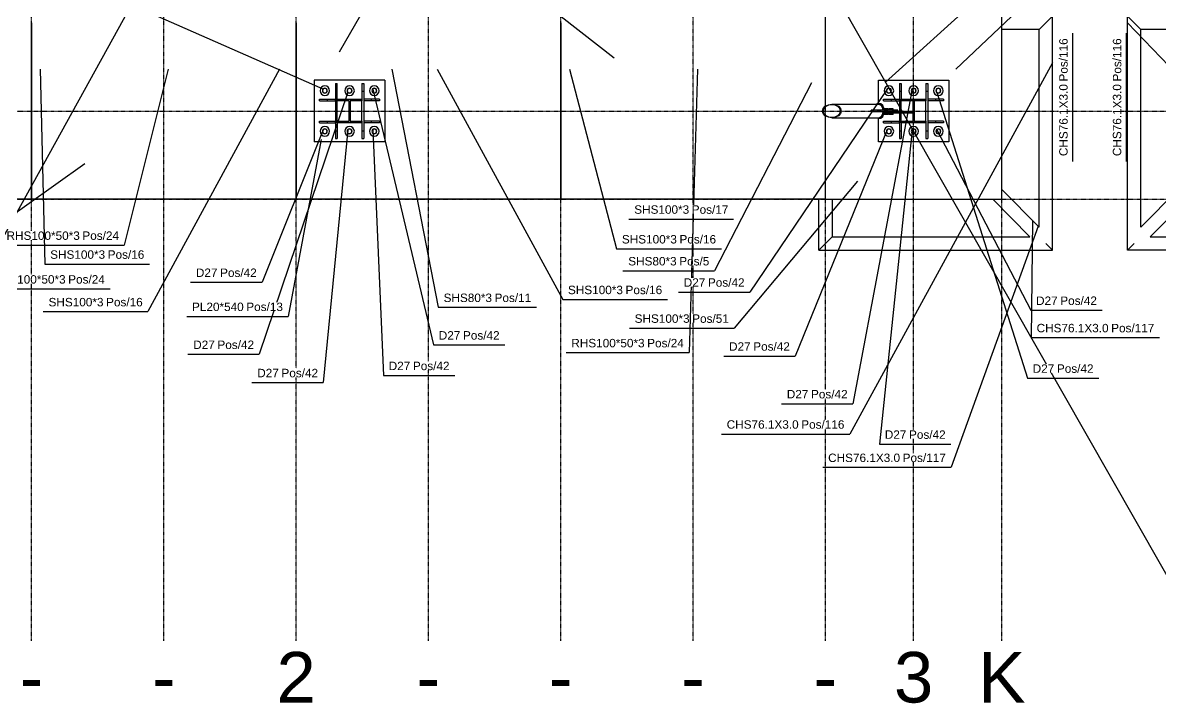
# Model space of a CAD drawing. Header units: millimetres. Extents: x -57554 to 16546, y 2142 to 98430.
# Drawn here: x -1984 to 4463, y 57068 to 60922 of the extents above; entities that cross this region are included whole.
import ezdxf

# ---------------------------------------------------------------- set-up
doc = ezdxf.new("R2010")
doc.units = ezdxf.units.MM
doc.linetypes.add('DXK_LINE_DOT3', pattern=[5.9187, 2.979, -0.9799, 0.9799, -0.9799])
doc.layers.add('S-Z2-A_TEXTUAL_ANNOTATION', color=7, linetype='Continuous')
doc.styles.add('Arial', font='ARIAL.TTF', dxfattribs={"height": 0.2})

msp = doc.modelspace()

# ---------------------------------------------------------------- linework, layer by layer
at = {"color": 1, "linetype": 'DXK_LINE_DOT3'}
for p, q in [((-1934.8, 57422.3), (-1934.8, 70422.3)), ((-1184.8, 57422.3), (-1184.8, 70422.3)), ((-434.8, 57422.3), (-434.8, 70422.3)), ((315.2, 57422.3), (315.2, 70422.3)), ((1065.2, 57422.3), (1065.2, 70422.3)), ((1815.2, 57422.3), (1815.2, 70422.3)), ((2565.2, 57422.3), (2565.2, 70422.3)), ((3065.2, 57422.3), (3065.2, 70422.3)), ((3565.2, 57422.3), (3565.2, 70422.3)), ((-6934.8, 60422.3), (15065.2, 60422.3)), ((-6934.8, 59922.3), (15065.2, 59922.3))]:
    msp.add_line(p, q, dxfattribs=at)
at = {"color": 2, "linetype": 'Continuous'}
for p, q in [((2565.2, 60449.4), (2565.2, 61422.3)), ((3565.2, 59922.3), (3565.2, 61422.3)), ((3777.1, 60884.2), (3853.2, 60960.3)), ((3853.2, 59634.2), (3853.2, 60960.3)), ((4277.1, 59634.2), (4277.1, 60960.3)), ((4353.2, 60884.2), (4277.1, 60960.3)), ((-1934.8, 60922.3), (-1934.8, 59922.3)), ((-1934.8, 59922.3), (-1934.8, 60922.3)), ((-434.8, 60922.3), (-434.8, 59922.3)), ((-434.8, 59922.3), (-434.8, 60922.3)), ((1065.2, 60922.3), (1065.2, 59922.3)), ((1065.2, 59922.3), (1065.2, 60922.3)), ((2565.2, 60449.4), (2565.2, 60922.3)), ((3776.6, 60884.2), (3565.2, 60884.2)), ((3777.1, 60884.2), (3776.6, 60884.2)), ((3777.1, 59764.7), (3777.1, 60884.2)), ((4353.2, 59764.7), (4353.2, 60884.2)), ((4353.2, 60884.2), (4353.7, 60884.2)), ((4565.2, 60884.2), (4353.7, 60884.2)), ((68.2, 60597.3), (-331.8, 60597.3)), ((-331.8, 60597.3), (-331.8, 60247.3)), ((-211.8, 60578.8), (-211.8, 60265.8)), ((-211.8, 60578.8), (-201.8, 60578.8)), ((-201.8, 60488.8), (-201.8, 60578.8)), ((-61.8, 60578.8), (-61.8, 60488.8)), ((-61.8, 60578.8), (-51.8, 60578.8)), ((-51.8, 60578.8), (-51.8, 60265.8)), ((68.2, 60597.3), (68.2, 60247.3)), ((2865.2, 60597.3), (3265.2, 60597.3)), ((2865.2, 60465.1), (2865.2, 60597.3)), ((2985.2, 60578.8), (2995.2, 60578.8)), ((2985.2, 60578.8), (2985.2, 60418.3)), ((2995.2, 60578.8), (2995.2, 60488.8)), ((3135.2, 60578.8), (3135.2, 60488.8)), ((3135.2, 60578.8), (3145.2, 60578.8)), ((3145.2, 60578.8), (3145.2, 60265.8)), ((3265.2, 60597.3), (3265.2, 60247.3)), ((-301.8, 60479.5), (-301.8, 60489.5)), ((-301.8, 60489.5), (-211.8, 60489.5)), ((-301.8, 60479.5), (-211.8, 60479.5)), ((-256.8, 60479.5), (-256.8, 60489.5)), ((-211.8, 60533.8), (-201.8, 60533.8)), ((-211.8, 60479.5), (-211.8, 60489.5)), ((-201.8, 60480.3), (-201.8, 60488.8)), ((-201.8, 60488.8), (-61.8, 60488.8)), ((-134.6, 60480.3), (-201.8, 60480.3)), ((-201.8, 60364.3), (-201.8, 60480.3)), ((-134.6, 60364.3), (-134.6, 60480.3)), ((-61.8, 60480.3), (-129.1, 60480.3)), ((-129.1, 60480.3), (-129.1, 60364.3)), ((-61.8, 60533.8), (-51.8, 60533.8)), ((-61.8, 60488.8), (-61.8, 60480.3)), ((-61.8, 60364.3), (-61.8, 60480.3)), ((38.2, 60489.5), (-51.8, 60489.5)), ((-51.8, 60489.5), (-51.8, 60479.5)), ((38.2, 60479.5), (-51.8, 60479.5)), ((-6.8, 60479.5), (-6.8, 60489.5)), ((38.2, 60489.5), (38.2, 60479.5)), ((2895.2, 60479.5), (2895.2, 60489.5)), ((2895.2, 60489.5), (2985.2, 60489.5)), ((2895.2, 60479.5), (2985.2, 60479.5)), ((2940.2, 60479.5), (2940.2, 60489.5)), ((2985.2, 60533.8), (2995.2, 60533.8)), ((2985.2, 60479.5), (2985.2, 60489.5)), ((2995.2, 60480.3), (2995.2, 60488.8)), ((2995.2, 60488.8), (3135.2, 60488.8)), ((3062.4, 60480.3), (2995.2, 60480.3)), ((2995.2, 60418.3), (2995.2, 60480.3)), ((3062.4, 60364.3), (3062.4, 60480.3)), ((3135.2, 60480.3), (3067.9, 60480.3)), ((3067.9, 60480.3), (3067.9, 60364.3)), ((3135.2, 60533.8), (3145.2, 60533.8)), ((3135.2, 60488.8), (3135.2, 60480.3)), ((3135.2, 60364.3), (3135.2, 60480.3)), ((3235.2, 60489.5), (3145.2, 60489.5)), ((3145.2, 60489.5), (3145.2, 60479.5)), ((3235.2, 60479.5), (3145.2, 60479.5)), ((3190.2, 60479.5), (3190.2, 60489.5)), ((3235.2, 60489.5), (3235.2, 60479.5)), ((2549.2, 60422.3), (2553.2, 60436.9)), ((2553.2, 60407.7), (2549.2, 60422.3)), ((2553.2, 60436.9), (2564.6, 60449.2)), ((2557, 60435.7), (2553.3, 60422.3)), ((2553.3, 60422.3), (2557, 60408.9)), ((2567.6, 60447.1), (2557, 60435.7)), ((2564.6, 60449.2), (2581.8, 60457.4)), ((2583.4, 60454.7), (2567.6, 60447.1)), ((2581.8, 60457.4), (2602, 60460.3)), ((2602, 60457.3), (2583.4, 60454.7)), ((2602, 60460.3), (2865.9, 60460.3)), ((2602, 60460.3), (2622.3, 60457.4)), ((2620.7, 60454.7), (2602, 60457.3)), ((2636.5, 60447.1), (2620.7, 60454.7)), ((2622.3, 60457.4), (2639.4, 60449.2)), ((2647, 60435.7), (2636.5, 60447.1)), ((2639.4, 60449.2), (2650.9, 60436.9)), ((2650.7, 60422.3), (2647, 60435.7)), ((2647, 60408.9), (2650.7, 60422.3)), ((2650.9, 60436.9), (2654.9, 60422.3)), ((2654.9, 60422.3), (2650.9, 60407.7)), ((2823.8, 60418.3), (2823.8, 60426.3)), ((2975, 60426.3), (2823.8, 60426.3)), ((2909.1, 60418.3), (2823.8, 60418.3)), ((2830.6, 60418.3), (2830.6, 60426.3)), ((2852.2, 60460.3), (2854, 60462.1)), ((2854, 60462.1), (2865.9, 60465.3)), ((2865.9, 60465.3), (2877.7, 60462.1)), ((2865.9, 60465.3), (2868, 60465.3)), ((2865.9, 60460.3), (2876.4, 60457.4)), ((2879.8, 60462.1), (2868, 60465.3)), ((2885.2, 60449.2), (2876.4, 60457.4)), ((2877.7, 60462.1), (2887.8, 60452.7)), ((2889.9, 60452.7), (2879.8, 60462.1)), ((2891.2, 60436.9), (2885.2, 60449.2)), ((2887.8, 60452.7), (2894.5, 60438.8)), ((2896.6, 60438.8), (2889.9, 60452.7)), ((2892.7, 60426.3), (2891.2, 60436.9)), ((2891.2, 60407.7), (2892.7, 60418.3)), ((2894.5, 60438.8), (2896.3, 60426.3)), ((2896.3, 60418.3), (2894.5, 60405.8)), ((2898.4, 60426.3), (2896.6, 60438.8)), ((2896.6, 60405.8), (2898.4, 60418.3)), ((2909.1, 60410.3), (2909.1, 60418.3)), ((2909.1, 60418.3), (3062.4, 60418.3)), ((2975, 60418.3), (2975, 60426.3)), ((-301.8, 60355), (-301.8, 60365)), ((-301.8, 60365), (-211.8, 60365)), ((-301.8, 60355), (-211.8, 60355)), ((-256.8, 60355), (-256.8, 60365)), ((-211.8, 60355), (-211.8, 60365)), ((-201.8, 60355.8), (-201.8, 60364.3)), ((-201.8, 60364.3), (-134.6, 60364.3)), ((-61.8, 60355.8), (-201.8, 60355.8)), ((-201.8, 60355.8), (-201.8, 60265.8)), ((-129.1, 60364.3), (-61.8, 60364.3)), ((-61.8, 60364.3), (-61.8, 60355.8)), ((-61.8, 60355.8), (-61.8, 60265.8)), ((38.2, 60365), (-51.8, 60365)), ((-51.8, 60365), (-51.8, 60355)), ((38.2, 60355), (-51.8, 60355)), ((-6.8, 60355), (-6.8, 60365)), ((38.2, 60365), (38.2, 60355)), ((2564.6, 60395.4), (2553.2, 60407.7)), ((2557, 60408.9), (2567.6, 60397.5)), ((2581.8, 60387.1), (2564.6, 60395.4)), ((2565.2, 59922.3), (2565.2, 60395.1)), ((2565.2, 59922.3), (2565.2, 60395.1)), ((2567.6, 60397.5), (2583.4, 60389.9)), ((2602, 60384.2), (2581.8, 60387.1)), ((2583.4, 60389.9), (2602, 60387.2)), ((2602, 60387.2), (2620.7, 60389.9)), ((2622.3, 60387.1), (2602, 60384.2)), ((2602, 60384.2), (2865.9, 60384.2)), ((2620.7, 60389.9), (2636.5, 60397.5)), ((2639.4, 60395.4), (2622.3, 60387.1)), ((2636.5, 60397.5), (2647, 60408.9)), ((2650.9, 60407.7), (2639.4, 60395.4)), ((2854, 60382.5), (2852.2, 60384.2)), ((2865.9, 60379.2), (2854, 60382.5)), ((2865.2, 60247.3), (2865.2, 60379.4)), ((2865.9, 60384.2), (2876.4, 60387.1)), ((2877.7, 60382.5), (2865.9, 60379.2)), ((2865.9, 60379.2), (2868, 60379.2)), ((2868, 60379.2), (2879.8, 60382.5)), ((2876.4, 60387.1), (2885.2, 60395.4)), ((2887.8, 60391.9), (2877.7, 60382.5)), ((2879.8, 60382.5), (2889.9, 60391.9)), ((2885.2, 60395.4), (2891.2, 60407.7)), ((2894.5, 60405.8), (2887.8, 60391.9)), ((2889.9, 60391.9), (2896.6, 60405.8)), ((2895.2, 60355), (2895.2, 60365)), ((2895.2, 60365), (2985.2, 60365)), ((2895.2, 60355), (2985.2, 60355)), ((3062.4, 60410.3), (2897.2, 60410.3)), ((2940.2, 60355), (2940.2, 60365)), ((2985.2, 60410.3), (2985.2, 60265.8)), ((2985.2, 60355), (2985.2, 60365)), ((2995.2, 60364.3), (2995.2, 60410.3)), ((2995.2, 60355.8), (2995.2, 60364.3)), ((2995.2, 60364.3), (3062.4, 60364.3)), ((3135.2, 60355.8), (2995.2, 60355.8)), ((2995.2, 60355.8), (2995.2, 60265.8)), ((3067.9, 60364.3), (3135.2, 60364.3)), ((3135.2, 60364.3), (3135.2, 60355.8)), ((3135.2, 60355.8), (3135.2, 60265.8)), ((3235.2, 60365), (3145.2, 60365)), ((3145.2, 60365), (3145.2, 60355)), ((3235.2, 60355), (3145.2, 60355)), ((3190.2, 60355), (3190.2, 60365)), ((3235.2, 60365), (3235.2, 60355)), ((-211.8, 60310.8), (-201.8, 60310.8)), ((-61.8, 60310.8), (-51.8, 60310.8)), ((2985.2, 60310.8), (2995.2, 60310.8)), ((3135.2, 60310.8), (3145.2, 60310.8)), ((68.2, 60247.3), (-331.8, 60247.3)), ((-211.8, 60265.8), (-201.8, 60265.8)), ((-61.8, 60265.8), (-51.8, 60265.8)), ((3265.2, 60247.3), (2865.2, 60247.3)), ((2985.2, 60265.8), (2995.2, 60265.8)), ((3135.2, 60265.8), (3145.2, 60265.8)), ((3777.1, 59764.7), (3565.2, 59978.5)), ((4353.2, 59764.7), (4565.2, 59978.5)), ((-1934.8, 59922.3), (-3434.8, 59922.3)), ((-434.8, 59922.3), (-1934.8, 59922.3)), ((1065.2, 59922.3), (-434.8, 59922.3)), ((2565.2, 59922.3), (1065.2, 59922.3)), ((2527.1, 59634.2), (2527.1, 59922.3)), ((2565.2, 59922.3), (3565.2, 59922.3)), ((2603.2, 59922.3), (2603.2, 59710.3)), ((3723.8, 59710.3), (3513.7, 59922.3)), ((4406.5, 59710.3), (4616.6, 59922.3)), ((2603.2, 59710.3), (2527.1, 59634.2)), ((2603.2, 59710.3), (2603.7, 59710.3)), ((2603.7, 59710.3), (3723.8, 59710.3)), ((4406.5, 59710.3), (5526.6, 59710.3)), ((3815.2, 59672.3), (3853.2, 59634.2)), ((4315.2, 59672.3), (4277.1, 59634.2)), ((2527.1, 59634.2), (3853.2, 59634.2)), ((5603.2, 59634.2), (4277.1, 59634.2))]:
    msp.add_line(p, q, dxfattribs=at)
at = {"color": 6, "linetype": 'Continuous'}
for p, q in [((2897.2, 60434.3), (2897.9, 60434.3)), ((2897.9, 60429.4), (2897.9, 60434.3)), ((2922.3, 60434.3), (2897.9, 60434.3)), ((2907.1, 60426.3), (2907.1, 60434.3)), ((2919.3, 60426.3), (2919.3, 60434.3)), ((2922.3, 60426.3), (2922.3, 60434.3)), ((2925.7, 60426.3), (2925.7, 60434.3)), ((2950.1, 60434.3), (2925.7, 60434.3)), ((2934.8, 60426.3), (2934.8, 60434.3)), ((2947, 60426.3), (2947, 60434.3)), ((2950.1, 60426.3), (2950.1, 60434.3)), ((2896.9, 60402.3), (2896.9, 60408.1)), ((2922.3, 60402.3), (2896.9, 60402.3)), ((2897.9, 60402.3), (2897.9, 60410.3)), ((2907.1, 60402.3), (2907.1, 60410.3)), ((2919.3, 60402.3), (2919.3, 60410.3)), ((2922.3, 60402.3), (2922.3, 60410.3)), ((2925.7, 60402.3), (2925.7, 60410.3)), ((2950.1, 60402.3), (2925.7, 60402.3)), ((2934.8, 60402.3), (2934.8, 60410.3)), ((2947, 60402.3), (2947, 60410.3)), ((2950.1, 60402.3), (2950.1, 60410.3))]:
    msp.add_line(p, q, dxfattribs=at)
at = {"color": 2, "linetype": 'Continuous'}
for centre, radius, start, end in [((-271.8, 60537.3), 27, 0, 180), ((-271.8, 60537.3), 14, 0, 180), ((-271.8, 60537.3), 13, 0, 180), ((-131.8, 60537.3), 27, 0, 180), ((-131.8, 60537.3), 14, 0, 180), ((-131.8, 60537.3), 13, 0, 180), ((8.2, 60537.3), 27, 0, 180), ((8.2, 60537.3), 14, 0, 180), ((8.2, 60537.3), 13, 0, 180), ((2925.2, 60537.3), 27, 0, 180), ((2925.2, 60537.3), 14, 0, 180), ((2925.2, 60537.3), 13, 0, 180), ((3065.2, 60537.3), 27, 0, 180), ((3065.2, 60537.3), 14, 0, 180), ((3065.2, 60537.3), 13, 0, 180), ((3205.2, 60537.3), 27, 0, 180), ((3205.2, 60537.3), 14, 0, 180), ((3205.2, 60537.3), 13, 0, 180), ((-271.8, 60537.3), 27, 180, 0), ((-271.8, 60537.3), 14, 180, 0), ((-271.8, 60537.3), 13, 180, 0), ((-131.8, 60537.3), 27, 180, 0), ((-131.8, 60537.3), 14, 180, 0), ((-131.8, 60537.3), 13, 180, 0), ((8.2, 60537.3), 27, 180, 0), ((8.2, 60537.3), 14, 180, 0), ((8.2, 60537.3), 13, 180, 0), ((2925.2, 60537.3), 27, 180, 0), ((2925.2, 60537.3), 14, 180, 0), ((2925.2, 60537.3), 13, 180, 0), ((3065.2, 60537.3), 27, 180, 0), ((3065.2, 60537.3), 14, 180, 0), ((3065.2, 60537.3), 13, 180, 0), ((3205.2, 60537.3), 27, 180, 0), ((3205.2, 60537.3), 14, 180, 0), ((3205.2, 60537.3), 13, 180, 0), ((-271.8, 60307.3), 27, 0, 180), ((-271.8, 60307.3), 27, 180, 0), ((-271.8, 60307.3), 14, 0, 180), ((-271.8, 60307.3), 14, 180, 0), ((-271.8, 60307.3), 13, 0, 180), ((-271.8, 60307.3), 13, 180, 0), ((-131.8, 60307.3), 27, 0, 180), ((-131.8, 60307.3), 27, 180, 0), ((-131.8, 60307.3), 14, 0, 180), ((-131.8, 60307.3), 14, 180, 0), ((-131.8, 60307.3), 13, 0, 180), ((-131.8, 60307.3), 13, 180, 0), ((8.2, 60307.3), 27, 0, 180), ((8.2, 60307.3), 27, 180, 0), ((8.2, 60307.3), 14, 0, 180), ((8.2, 60307.3), 14, 180, 0), ((8.2, 60307.3), 13, 0, 180), ((8.2, 60307.3), 13, 180, 0), ((2925.2, 60307.3), 27, 0, 180), ((2925.2, 60307.3), 27, 180, 0), ((2925.2, 60307.3), 14, 0, 180), ((2925.2, 60307.3), 14, 180, 0), ((2925.2, 60307.3), 13, 0, 180), ((2925.2, 60307.3), 13, 180, 0), ((3065.2, 60307.3), 27, 0, 180), ((3065.2, 60307.3), 27, 180, 0), ((3065.2, 60307.3), 14, 0, 180), ((3065.2, 60307.3), 14, 180, 0), ((3065.2, 60307.3), 13, 0, 180), ((3065.2, 60307.3), 13, 180, 0), ((3205.2, 60307.3), 27, 0, 180), ((3205.2, 60307.3), 27, 180, 0), ((3205.2, 60307.3), 14, 0, 180), ((3205.2, 60307.3), 14, 180, 0), ((3205.2, 60307.3), 13, 0, 180), ((3205.2, 60307.3), 13, 180, 0)]:
    msp.add_arc(centre, radius, start, end, dxfattribs=at)
at = {"layer": 'S-Z2-A_TEXTUAL_ANNOTATION'}
for p, q in [((-189, 60758.3), (1661, 63962.5)), ((2903.6, 60584), (3654.7, 61266.4)), ((3304.7, 60660.2), (3726.3, 61059)), ((-280.9, 60546.3), (-1408.3, 61041.2)), ((1367.3, 60720.7), (973.3, 61028.6))]:
    msp.add_line(p, q, dxfattribs=at)

# ---------------------------------------------------------------- texts
at = {"color": 5, "linetype": 'Continuous', "style": 'Arial'}
for s, p in [('2', (-546, 57072.3)), ('3', (2954, 57072.3)), ('K', (3431.9, 57072.3)), ('-', (-2001.5, 57072.3)), ('-', (-1251.5, 57072.3)), ('-', (248.5, 57072.3)), ('-', (998.5, 57072.3)), ('-', (1748.5, 57072.3)), ('-', (2498.5, 57072.3))]:
    msp.add_text(s, height=286.5, dxfattribs=at).set_placement(p)

# ---------------------------------------------------------------- wipeouts: each hides what was drawn before it
for points in [[(1722.9, 59672), (1722.9, 59722), (1411.7, 59722), (1411.7, 59672)], [(1721.7, 59547.7), (1721.7, 59597.7), (1447.5, 59597.7), (1447.5, 59547.7)], [(-1526.9, 59316), (-1526.9, 59366), (-1838.1, 59366), (-1838.1, 59316)], [(-732.2, 59289.4), (-732.2, 59339.4), (-1024.9, 59339.4), (-1024.9, 59289.4)], [(-895.9, 59074.4), (-895.9, 59124.4), (-1018.1, 59124.4), (-1018.1, 59074.4)], [(-533.1, 58914.4), (-533.1, 58964.4), (-655.3, 58964.4), (-655.3, 58914.4)]]:
    msp.add_wipeout(points).dxf.layer = 'S-Z2-A_TEXTUAL_ANNOTATION'

# ---------------------------------------------------------------- next in the draw order: linework, layer by layer
at = {"layer": 'S-Z2-A_TEXTUAL_ANNOTATION'}
msp.add_line((1114.7, 60660.2), (1381.7, 59642), dxfattribs=at)

# ---------------------------------------------------------------- next in the draw order: wipeouts: each hides what was drawn before it
for points in [[(-1661.3, 59692.5), (-1661.3, 59742.5), (-2076.2, 59742.5), (-2076.2, 59692.5)], [(1907.1, 59547.7), (1907.1, 59597.7), (1736.7, 59597.7), (1736.7, 59547.7)], [(-1741.7, 59444.8), (-1741.7, 59494.8), (-2156.6, 59494.8), (-2156.6, 59444.8)], [(-1304.4, 59316), (-1304.4, 59366), (-1511.9, 59366), (-1511.9, 59316)], [(-673.4, 59074.4), (-673.4, 59124.4), (-880.9, 59124.4), (-880.9, 59074.4)], [(-310.6, 58914.4), (-310.6, 58964.4), (-518.1, 58964.4), (-518.1, 58914.4)]]:
    msp.add_wipeout(points).dxf.layer = 'S-Z2-A_TEXTUAL_ANNOTATION'

# ---------------------------------------------------------------- next in the draw order: linework, layer by layer
for p, q in [((2486.7, 60582.8), (1937.1, 59517.7)), ((-140.9, 60528.2), (-643.4, 59044.4)), ((-140.9, 60316.3), (-280.6, 58884.4)), ((1417.5, 59517.7), (1937.1, 59517.7)), ((-1868.1, 59286), (-1274.4, 59286)), ((-1048.1, 59044.4), (-643.4, 59044.4)), ((-685.3, 58884.4), (-280.6, 58884.4))]:
    msp.add_line(p, q, dxfattribs=at)

# ---------------------------------------------------------------- next in the draw order: texts
at = {"layer": 'S-Z2-A_TEXTUAL_ANNOTATION', "style": 'Arial'}
for s, p in [('SHS80*3', (1447.5, 59547.7)), ('Pos/5', (1736.7, 59547.7)), ('SHS100*3', (-1838.1, 59316)), ('Pos/16', (-1511.9, 59316)), ('D27', (-1018.1, 59074.4)), ('Pos/42', (-880.9, 59074.4)), ('D27', (-655.3, 58914.4)), ('Pos/42', (-518.1, 58914.4))]:
    msp.add_text(s, height=47.75, dxfattribs=at).set_placement(p)

# ---------------------------------------------------------------- next in the draw order: wipeouts: each hides what was drawn before it
for points in [[(-1438.8, 59692.5), (-1438.8, 59742.5), (-1646.3, 59742.5), (-1646.3, 59692.5)], [(-1519.2, 59444.8), (-1519.2, 59494.8), (-1726.7, 59494.8), (-1726.7, 59444.8)]]:
    msp.add_wipeout(points).dxf.layer = 'S-Z2-A_TEXTUAL_ANNOTATION'

# ---------------------------------------------------------------- next in the draw order: linework, layer by layer
at = {"layer": 'S-Z2-A_TEXTUAL_ANNOTATION'}
for p, q in [((-1160.3, 60660.2), (-1408.8, 59662.5)), ((-2106.2, 59662.5), (-1408.8, 59662.5)), ((-2186.6, 59414.8), (-1489.2, 59414.8))]:
    msp.add_line(p, q, dxfattribs=at)

# ---------------------------------------------------------------- next in the draw order: texts
at = {"layer": 'S-Z2-A_TEXTUAL_ANNOTATION', "style": 'Arial'}
for s, height, p in [('RHS100*50*3', 47.754, (-2076.2, 59692.5)), ('Pos/24', 47.75, (-1646.3, 59692.5)), ('RHS100*50*3', 47.754, (-2156.6, 59444.8)), ('Pos/24', 47.75, (-1726.7, 59444.8))]:
    msp.add_text(s, height=height, dxfattribs=at).set_placement(p)

# ---------------------------------------------------------------- next in the draw order: wipeouts: each hides what was drawn before it
for points in [[(1945.4, 59672), (1945.4, 59722), (1737.9, 59722), (1737.9, 59672)], [(-509.7, 59289.4), (-509.7, 59339.4), (-717.2, 59339.4), (-717.2, 59289.4)]]:
    msp.add_wipeout(points).dxf.layer = 'S-Z2-A_TEXTUAL_ANNOTATION'

# ---------------------------------------------------------------- next in the draw order: linework, layer by layer
at = {"layer": 'S-Z2-A_TEXTUAL_ANNOTATION'}
for p, q in [((-269.6, 66152.8), (4880.4, 57123)), ((-529.3, 60660.2), (-1274.4, 59286)), ((-293.4, 60260.6), (-479.7, 59259.4)), ((1381.7, 59642), (1975.4, 59642)), ((-1054.9, 59259.4), (-479.7, 59259.4))]:
    msp.add_line(p, q, dxfattribs=at)

# ---------------------------------------------------------------- next in the draw order: texts
at = {"layer": 'S-Z2-A_TEXTUAL_ANNOTATION', "style": 'Arial'}
for s, p in [('SHS100*3', (1411.7, 59672)), ('Pos/16', (1737.9, 59672)), ('PL20*540', (-1024.9, 59289.4)), ('Pos/13', (-717.2, 59289.4))]:
    msp.add_text(s, height=47.75, dxfattribs=at).set_placement(p)

# ---------------------------------------------------------------- next in the draw order: wipeouts: each hides what was drawn before it
msp.add_wipeout([(-1517.7, 59585.4), (-1517.7, 59635.4), (-1828.9, 59635.4), (-1828.9, 59585.4)]).dxf.layer = 'S-Z2-A_TEXTUAL_ANNOTATION'

# ---------------------------------------------------------------- next in the draw order: linework, layer by layer
at = {"layer": 'S-Z2-A_TEXTUAL_ANNOTATION'}
for p, q in [((-1885.3, 60660.2), (-1858.9, 59555.4)), ((-1632.7, 60123.8), (-2455.4, 59538.8))]:
    msp.add_line(p, q, dxfattribs=at)

# ---------------------------------------------------------------- next in the draw order: wipeouts: each hides what was drawn before it
for points in [[(3938.2, 60574.2), (3888.2, 60574.2), (3888.2, 60166.7), (3938.2, 60166.7)], [(4242.1, 60574.2), (4192.1, 60574.2), (4192.1, 60166.7), (4242.1, 60166.7)], [(-1295.3, 59585.4), (-1295.3, 59635.4), (-1502.7, 59635.4), (-1502.7, 59585.4)], [(675.1, 59340.5), (675.1, 59390.5), (401, 59390.5), (401, 59340.5)], [(1417.3, 59385), (1417.3, 59435), (1106.1, 59435), (1106.1, 59385)], [(4169.8, 59169), (4169.8, 59219), (3762.3, 59219), (3762.3, 59169)], [(496, 59127.7), (496, 59177.7), (373.7, 59177.7), (373.7, 59127.7)], [(1540, 59083.9), (1540, 59133.9), (1125, 59133.9), (1125, 59083.9)], [(2141.2, 59064.7), (2141.2, 59114.7), (2019, 59114.7), (2019, 59064.7)], [(212.2, 58954.7), (212.2, 59004.7), (89.9, 59004.7), (89.9, 58954.7)], [(2468.6, 58794.7), (2468.6, 58844.7), (2346.4, 58844.7), (2346.4, 58794.7)], [(2413.2, 58623), (2413.2, 58673), (2005.7, 58673), (2005.7, 58623)], [(3024.2, 58565.7), (3024.2, 58615.7), (2901.9, 58615.7), (2901.9, 58565.7)], [(2988.1, 58434.3), (2988.1, 58484.3), (2580.6, 58484.3), (2580.6, 58434.3)]]:
    msp.add_wipeout(points).dxf.layer = 'S-Z2-A_TEXTUAL_ANNOTATION'

# ---------------------------------------------------------------- next in the draw order: linework, layer by layer
for p, q in [((-1019.6, 61652.8), (-2494.6, 58988.1)), ((107.7, 60660.2), (371, 59310.5)), ((-0.9, 60546.3), (343.7, 59097.7)), ((-0.9, 60316.3), (59.9, 58924.7)), ((3739.4, 59802), (3732.3, 59139)), ((-1858.9, 59555.4), (-1265.3, 59555.4))]:
    msp.add_line(p, q, dxfattribs=at)

# ---------------------------------------------------------------- next in the draw order: texts
at = {"layer": 'S-Z2-A_TEXTUAL_ANNOTATION', "style": 'Arial'}
for s, p in [('SHS100*3', (-1828.9, 59585.4)), ('Pos/16', (-1502.7, 59585.4))]:
    msp.add_text(s, height=47.75, dxfattribs=at).set_placement(p)

# ---------------------------------------------------------------- next in the draw order: wipeouts: each hides what was drawn before it
for points in [[(3938.2, 60833.7), (3888.2, 60833.7), (3888.2, 60589.2), (3938.2, 60589.2)], [(4242.1, 60833.7), (4192.1, 60833.7), (4192.1, 60589.2), (4242.1, 60589.2)], [(897.6, 59340.5), (897.6, 59390.5), (690.1, 59390.5), (690.1, 59340.5)], [(1639.8, 59385), (1639.8, 59435), (1432.3, 59435), (1432.3, 59385)], [(4429.3, 59169), (4429.3, 59219), (4184.8, 59219), (4184.8, 59169)], [(718.4, 59127.7), (718.4, 59177.7), (511, 59177.7), (511, 59127.7)], [(1762.4, 59083.9), (1762.4, 59133.9), (1555, 59133.9), (1555, 59083.9)], [(2363.7, 59064.7), (2363.7, 59114.7), (2156.2, 59114.7), (2156.2, 59064.7)], [(434.7, 58954.7), (434.7, 59004.7), (227.2, 59004.7), (227.2, 58954.7)], [(2672.7, 58623), (2672.7, 58673), (2428.2, 58673), (2428.2, 58623)], [(3246.6, 58565.7), (3246.6, 58615.7), (3039.2, 58615.7), (3039.2, 58565.7)], [(3247.6, 58434.3), (3247.6, 58484.3), (3003.1, 58484.3), (3003.1, 58434.3)]]:
    msp.add_wipeout(points).dxf.layer = 'S-Z2-A_TEXTUAL_ANNOTATION'

# ---------------------------------------------------------------- next in the draw order: linework, layer by layer
at = {"layer": 'S-Z2-A_TEXTUAL_ANNOTATION'}
for p, q in [((3968.2, 60136.7), (3968.2, 60863.7)), ((4272.1, 60136.7), (4272.1, 60863.7)), ((4277.6, 60921.8), (6893.9, 58195.5)), ((364.7, 60660.2), (1076.1, 59355)), ((1839.7, 60660.2), (1792.4, 59053.9)), ((2916.1, 60316.3), (2393.7, 59034.7)), ((3056.1, 60316.3), (2871.9, 58535.7)), ((1076.1, 59355), (1669.8, 59355)), ((371, 59310.5), (927.6, 59310.5)), ((3732.3, 59139), (4459.3, 59139)), ((343.7, 59097.7), (748.4, 59097.7)), ((1095, 59053.9), (1792.4, 59053.9)), ((1989, 59034.7), (2393.7, 59034.7)), ((59.9, 58924.7), (464.7, 58924.7)), ((1975.7, 58593), (2702.7, 58593)), ((2871.9, 58535.7), (3276.6, 58535.7)), ((2550.6, 58404.3), (3277.6, 58404.3))]:
    msp.add_line(p, q, dxfattribs=at)

# ---------------------------------------------------------------- next in the draw order: texts
at = {"layer": 'S-Z2-A_TEXTUAL_ANNOTATION', "style": 'Arial'}
for s, height, p in [('Pos/116', 47.75, (3938.2, 60589.2)), ('Pos/116', 47.75, (4242.1, 60589.2)), ('CHS76.1X3.0', 47.754, (3938.2, 60166.7)), ('CHS76.1X3.0', 47.754, (4242.1, 60166.7))]:
    msp.add_text(s, height=height, rotation=90.00021, dxfattribs=at).set_placement(p)
for s, height, p in [('SHS80*3', 47.75, (401, 59340.5)), ('Pos/11', 47.75, (690.1, 59340.5)), ('SHS100*3', 47.75, (1106.1, 59385)), ('Pos/16', 47.75, (1432.3, 59385)), ('CHS76.1X3.0', 47.754, (3762.3, 59169)), ('Pos/117', 47.75, (4184.8, 59169)), ('D27', 47.75, (373.7, 59127.7)), ('Pos/42', 47.75, (511, 59127.7)), ('RHS100*50*3', 47.754, (1125, 59083.9)), ('Pos/24', 47.75, (1555, 59083.9)), ('D27', 47.75, (2019, 59064.7)), ('Pos/42', 47.75, (2156.2, 59064.7)), ('D27', 47.75, (89.9, 58954.7)), ('Pos/42', 47.75, (227.2, 58954.7)), ('CHS76.1X3.0', 47.754, (2005.7, 58623)), ('Pos/116', 47.75, (2428.2, 58623)), ('D27', 47.75, (2901.9, 58565.7)), ('Pos/42', 47.75, (3039.2, 58565.7)), ('CHS76.1X3.0', 47.754, (2580.6, 58434.3)), ('Pos/117', 47.75, (3003.1, 58434.3))]:
    msp.add_text(s, height=height, dxfattribs=at).set_placement(p)

# ---------------------------------------------------------------- next in the draw order: wipeouts: each hides what was drawn before it
for points in [[(-880.7, 59482.5), (-880.7, 59532.5), (-1003, 59532.5), (-1003, 59482.5)], [(3881.5, 59324), (3881.5, 59374), (3759.2, 59374), (3759.2, 59324)]]:
    msp.add_wipeout(points).dxf.layer = 'S-Z2-A_TEXTUAL_ANNOTATION'

# ---------------------------------------------------------------- next in the draw order: linework, layer by layer
at = {"layer": 'S-Z2-A_TEXTUAL_ANNOTATION'}
for p, q in [((3852.7, 60694.8), (2702.7, 58593)), ((3196.1, 60316.3), (3729.2, 59294))]:
    msp.add_line(p, q, dxfattribs=at)

# ---------------------------------------------------------------- next in the draw order: wipeouts: each hides what was drawn before it
for points in [[(1792.7, 59840.3), (1792.7, 59890.3), (1481.5, 59890.3), (1481.5, 59840.3)], [(-658.2, 59482.5), (-658.2, 59532.5), (-865.7, 59532.5), (-865.7, 59482.5)], [(1884.4, 59427.1), (1884.4, 59477.1), (1762.1, 59477.1), (1762.1, 59427.1)], [(4104, 59324), (4104, 59374), (3896.5, 59374), (3896.5, 59324)], [(1795.1, 59222.7), (1795.1, 59272.7), (1483.9, 59272.7), (1483.9, 59222.7)]]:
    msp.add_wipeout(points).dxf.layer = 'S-Z2-A_TEXTUAL_ANNOTATION'

# ---------------------------------------------------------------- next in the draw order: linework, layer by layer
for p, q in [((-280.9, 60316.3), (-628.2, 59452.5)), ((-1033, 59452.5), (-628.2, 59452.5)), ((3729.2, 59294), (4134, 59294))]:
    msp.add_line(p, q, dxfattribs=at)

# ---------------------------------------------------------------- next in the draw order: texts
at = {"layer": 'S-Z2-A_TEXTUAL_ANNOTATION', "style": 'Arial'}
for s, p in [('D27', (-1003, 59482.5)), ('Pos/42', (-865.7, 59482.5)), ('D27', (3759.2, 59324)), ('Pos/42', (3896.5, 59324))]:
    msp.add_text(s, height=47.75, dxfattribs=at).set_placement(p)

# ---------------------------------------------------------------- next in the draw order: wipeouts: each hides what was drawn before it
for points in [[(2015.2, 59840.3), (2015.2, 59890.3), (1807.7, 59890.3), (1807.7, 59840.3)], [(2017.6, 59222.7), (2017.6, 59272.7), (1810.1, 59272.7), (1810.1, 59222.7)], [(3862.4, 58939.6), (3862.4, 58989.6), (3740.1, 58989.6), (3740.1, 58939.6)], [(2691.1, 58794.7), (2691.1, 58844.7), (2483.6, 58844.7), (2483.6, 58794.7)]]:
    msp.add_wipeout(points).dxf.layer = 'S-Z2-A_TEXTUAL_ANNOTATION'

# ---------------------------------------------------------------- next in the draw order: linework, layer by layer
at = {"layer": 'S-Z2-A_TEXTUAL_ANNOTATION'}
for p, q in [((3056.1, 60546.3), (2721.1, 58764.7)), ((3196.1, 60528.2), (3710.1, 58909.6)), ((2747.2, 60024.8), (2047.6, 59192.7)), ((1451.5, 59810.3), (2045.2, 59810.3)), ((3771.6, 59769.5), (3277.6, 58404.3)), ((1453.9, 59192.7), (2047.6, 59192.7)), ((2316.4, 58764.7), (2721.1, 58764.7))]:
    msp.add_line(p, q, dxfattribs=at)

# ---------------------------------------------------------------- next in the draw order: texts
at = {"layer": 'S-Z2-A_TEXTUAL_ANNOTATION', "style": 'Arial'}
for s, p in [('SHS100*3', (1481.5, 59840.3)), ('Pos/17', (1807.7, 59840.3)), ('SHS100*3', (1483.9, 59222.7)), ('Pos/51', (1810.1, 59222.7)), ('D27', (2346.4, 58794.7)), ('Pos/42', (2483.6, 58794.7))]:
    msp.add_text(s, height=47.75, dxfattribs=at).set_placement(p)

# ---------------------------------------------------------------- next in the draw order: wipeouts: each hides what was drawn before it
msp.add_wipeout([(4084.9, 58939.6), (4084.9, 58989.6), (3877.4, 58989.6), (3877.4, 58939.6)]).dxf.layer = 'S-Z2-A_TEXTUAL_ANNOTATION'

# ---------------------------------------------------------------- next in the draw order: linework, layer by layer
at = {"layer": 'S-Z2-A_TEXTUAL_ANNOTATION'}
msp.add_line((3710.1, 58909.6), (4114.9, 58909.6), dxfattribs=at)

# ---------------------------------------------------------------- next in the draw order: texts
at = {"layer": 'S-Z2-A_TEXTUAL_ANNOTATION', "style": 'Arial'}
for s, p in [('D27', (3740.1, 58939.6)), ('Pos/42', (3877.4, 58939.6))]:
    msp.add_text(s, height=47.75, dxfattribs=at).set_placement(p)

# ---------------------------------------------------------------- next in the draw order: wipeouts: each hides what was drawn before it
msp.add_wipeout([(2106.9, 59427.1), (2106.9, 59477.1), (1899.4, 59477.1), (1899.4, 59427.1)]).dxf.layer = 'S-Z2-A_TEXTUAL_ANNOTATION'

# ---------------------------------------------------------------- next in the draw order: linework, layer by layer
at = {"layer": 'S-Z2-A_TEXTUAL_ANNOTATION'}
for p in [(2916.1, 60546.3), (1732.1, 59397.1)]:
    msp.add_line(p, (2136.9, 59397.1), dxfattribs=at)

# ---------------------------------------------------------------- next in the draw order: texts
at = {"layer": 'S-Z2-A_TEXTUAL_ANNOTATION', "style": 'Arial'}
for s, p in [('D27', (1762.1, 59427.1)), ('Pos/42', (1899.4, 59427.1))]:
    msp.add_text(s, height=47.75, dxfattribs=at).set_placement(p)

doc.saveas('drawing.dxf')
